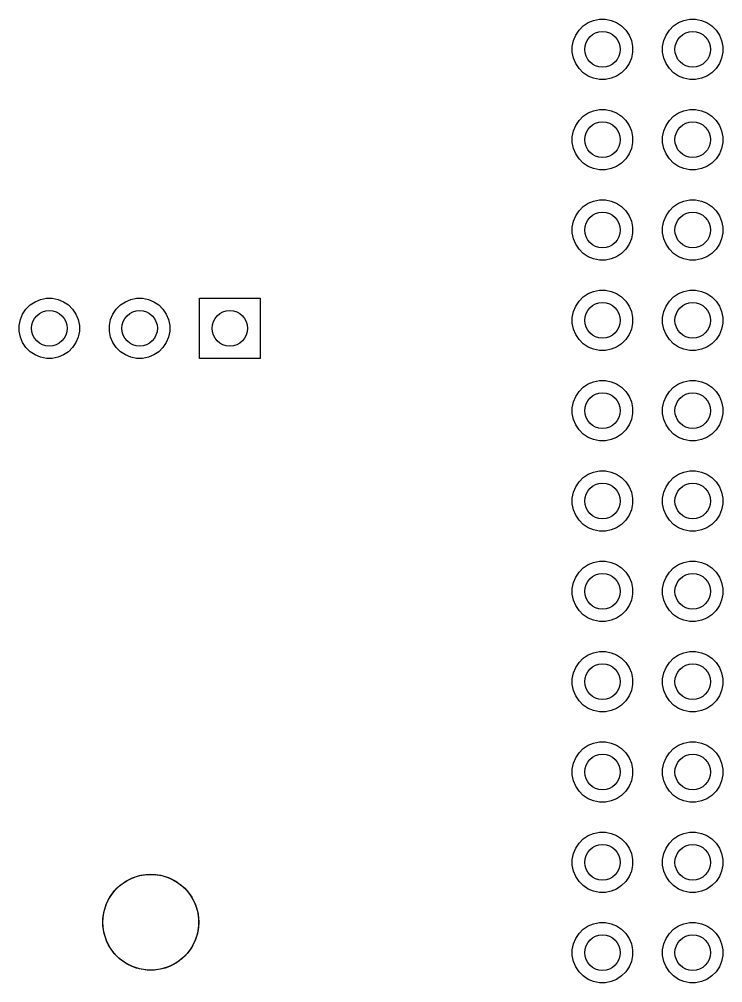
# Model space of a CAD drawing. Header units: inches. Extents: x 0.74 to 7.47, y -5.09 to -0.82.
# Drawn here: x 3.988 to 4.768, y -3.925 to -2.859 of the extents above; entities that cross this region are included whole.
import ezdxf

# ---------------------------------------------------------------- set-up
doc = ezdxf.new("R2010")
doc.units = ezdxf.units.IN
doc.header["$MEASUREMENT"] = 0
doc.layers.add('BLACK', color=250, linetype='CONTINUOUS')

msp = doc.modelspace()

# ---------------------------------------------------------------- linework, layer by layer
at = {"layer": 'BLACK', "linetype": 'CONTINUOUS'}
for p, q in [((4.6084, -2.8707), (4.613, -2.8661)), ((4.613, -2.8661), (4.6185, -2.8624)), ((4.6185, -2.8624), (4.6245, -2.8599)), ((4.6245, -2.8599), (4.631, -2.8586)), ((4.631, -2.8586), (4.6375, -2.8586)), ((4.6375, -2.8586), (4.644, -2.8599)), ((4.644, -2.8599), (4.65, -2.8624)), ((4.65, -2.8624), (4.6555, -2.8661)), ((4.6555, -2.8661), (4.6601, -2.8707)), ((4.7084, -2.8707), (4.713, -2.8661)), ((4.713, -2.8661), (4.7185, -2.8624)), ((4.7185, -2.8624), (4.7245, -2.8599)), ((4.7245, -2.8599), (4.731, -2.8586)), ((4.731, -2.8586), (4.7375, -2.8586)), ((4.7375, -2.8586), (4.744, -2.8599)), ((4.744, -2.8599), (4.75, -2.8624)), ((4.75, -2.8624), (4.7555, -2.8661)), ((4.7555, -2.8661), (4.7601, -2.8707)), ((4.6022, -2.8822), (4.6047, -2.8762)), ((4.6047, -2.8762), (4.6084, -2.8707)), ((4.6601, -2.8707), (4.6638, -2.8762)), ((4.6638, -2.8762), (4.6663, -2.8822)), ((4.7022, -2.8822), (4.7047, -2.8762)), ((4.7047, -2.8762), (4.7084, -2.8707)), ((4.7601, -2.8707), (4.7638, -2.8762)), ((4.7638, -2.8762), (4.7663, -2.8822)), ((4.6009, -2.8887), (4.6022, -2.8822)), ((4.6009, -2.8952), (4.6009, -2.8887)), ((4.6663, -2.8822), (4.6676, -2.8887)), ((4.6676, -2.8887), (4.6676, -2.8952)), ((4.7009, -2.8887), (4.7022, -2.8822)), ((4.7009, -2.8952), (4.7009, -2.8887)), ((4.7663, -2.8822), (4.7676, -2.8887)), ((4.7676, -2.8887), (4.7676, -2.8952)), ((4.6022, -2.9017), (4.6009, -2.8952)), ((4.6676, -2.8952), (4.6663, -2.9017)), ((4.7022, -2.9017), (4.7009, -2.8952)), ((4.7676, -2.8952), (4.7663, -2.9017)), ((4.6047, -2.9077), (4.6022, -2.9017)), ((4.6084, -2.9132), (4.6047, -2.9077)), ((4.6638, -2.9077), (4.6601, -2.9132)), ((4.6663, -2.9017), (4.6638, -2.9077)), ((4.7047, -2.9077), (4.7022, -2.9017)), ((4.7084, -2.9132), (4.7047, -2.9077)), ((4.7638, -2.9077), (4.7601, -2.9132)), ((4.7663, -2.9017), (4.7638, -2.9077)), ((4.613, -2.9178), (4.6084, -2.9132)), ((4.6185, -2.9215), (4.613, -2.9178)), ((4.6245, -2.924), (4.6185, -2.9215)), ((4.65, -2.9215), (4.644, -2.924)), ((4.6555, -2.9178), (4.65, -2.9215)), ((4.6601, -2.9132), (4.6555, -2.9178)), ((4.713, -2.9178), (4.7084, -2.9132)), ((4.7185, -2.9215), (4.713, -2.9178)), ((4.7245, -2.924), (4.7185, -2.9215)), ((4.75, -2.9215), (4.744, -2.924)), ((4.7555, -2.9178), (4.75, -2.9215)), ((4.7601, -2.9132), (4.7555, -2.9178)), ((4.631, -2.9253), (4.6245, -2.924)), ((4.6375, -2.9253), (4.631, -2.9253)), ((4.644, -2.924), (4.6375, -2.9253)), ((4.731, -2.9253), (4.7245, -2.924)), ((4.7375, -2.9253), (4.731, -2.9253)), ((4.744, -2.924), (4.7375, -2.9253)), ((4.613, -2.9661), (4.6185, -2.9624)), ((4.6185, -2.9624), (4.6245, -2.9599)), ((4.6245, -2.9599), (4.631, -2.9586)), ((4.631, -2.9586), (4.6375, -2.9586)), ((4.6375, -2.9586), (4.644, -2.9599)), ((4.644, -2.9599), (4.65, -2.9624)), ((4.65, -2.9624), (4.6555, -2.9661)), ((4.713, -2.9661), (4.7185, -2.9624)), ((4.7185, -2.9624), (4.7245, -2.9599)), ((4.7245, -2.9599), (4.731, -2.9586)), ((4.731, -2.9586), (4.7375, -2.9586)), ((4.7375, -2.9586), (4.744, -2.9599)), ((4.744, -2.9599), (4.75, -2.9624)), ((4.75, -2.9624), (4.7555, -2.9661)), ((4.6047, -2.9762), (4.6084, -2.9707)), ((4.6084, -2.9707), (4.613, -2.9661)), ((4.6555, -2.9661), (4.6601, -2.9707)), ((4.6601, -2.9707), (4.6638, -2.9762)), ((4.7047, -2.9762), (4.7084, -2.9707)), ((4.7084, -2.9707), (4.713, -2.9661)), ((4.7555, -2.9661), (4.7601, -2.9707)), ((4.7601, -2.9707), (4.7638, -2.9762)), ((4.6009, -2.9887), (4.6022, -2.9822)), ((4.6022, -2.9822), (4.6047, -2.9762)), ((4.6638, -2.9762), (4.6663, -2.9822)), ((4.6663, -2.9822), (4.6676, -2.9887)), ((4.7009, -2.9887), (4.7022, -2.9822)), ((4.7022, -2.9822), (4.7047, -2.9762)), ((4.7638, -2.9762), (4.7663, -2.9822)), ((4.7663, -2.9822), (4.7676, -2.9887)), ((4.6009, -2.9952), (4.6009, -2.9887)), ((4.6022, -3.0017), (4.6009, -2.9952)), ((4.6676, -2.9952), (4.6663, -3.0017)), ((4.6676, -2.9887), (4.6676, -2.9952)), ((4.7009, -2.9952), (4.7009, -2.9887)), ((4.7022, -3.0017), (4.7009, -2.9952)), ((4.7676, -2.9952), (4.7663, -3.0017)), ((4.7676, -2.9887), (4.7676, -2.9952)), ((4.6047, -3.0077), (4.6022, -3.0017)), ((4.6084, -3.0132), (4.6047, -3.0077)), ((4.6638, -3.0077), (4.6601, -3.0132)), ((4.6663, -3.0017), (4.6638, -3.0077)), ((4.7047, -3.0077), (4.7022, -3.0017)), ((4.7084, -3.0132), (4.7047, -3.0077)), ((4.7638, -3.0077), (4.7601, -3.0132)), ((4.7663, -3.0017), (4.7638, -3.0077)), ((4.613, -3.0178), (4.6084, -3.0132)), ((4.6185, -3.0215), (4.613, -3.0178)), ((4.6555, -3.0178), (4.65, -3.0215)), ((4.6601, -3.0132), (4.6555, -3.0178)), ((4.713, -3.0178), (4.7084, -3.0132)), ((4.7185, -3.0215), (4.713, -3.0178)), ((4.7555, -3.0178), (4.75, -3.0215)), ((4.7601, -3.0132), (4.7555, -3.0178)), ((4.6245, -3.024), (4.6185, -3.0215)), ((4.631, -3.0253), (4.6245, -3.024)), ((4.6375, -3.0253), (4.631, -3.0253)), ((4.644, -3.024), (4.6375, -3.0253)), ((4.65, -3.0215), (4.644, -3.024)), ((4.7245, -3.024), (4.7185, -3.0215)), ((4.731, -3.0253), (4.7245, -3.024)), ((4.7375, -3.0253), (4.731, -3.0253)), ((4.744, -3.024), (4.7375, -3.0253)), ((4.75, -3.0215), (4.744, -3.024)), ((4.6185, -3.0624), (4.6245, -3.0599)), ((4.6245, -3.0599), (4.631, -3.0586)), ((4.631, -3.0586), (4.6375, -3.0586)), ((4.6375, -3.0586), (4.644, -3.0599)), ((4.644, -3.0599), (4.65, -3.0624)), ((4.7185, -3.0624), (4.7245, -3.0599)), ((4.7245, -3.0599), (4.731, -3.0586)), ((4.731, -3.0586), (4.7375, -3.0586)), ((4.7375, -3.0586), (4.744, -3.0599)), ((4.744, -3.0599), (4.75, -3.0624)), ((4.6047, -3.0762), (4.6084, -3.0707)), ((4.6084, -3.0707), (4.613, -3.0661)), ((4.613, -3.0661), (4.6185, -3.0624)), ((4.65, -3.0624), (4.6555, -3.0661)), ((4.6555, -3.0661), (4.6601, -3.0707)), ((4.6601, -3.0707), (4.6638, -3.0762)), ((4.7047, -3.0762), (4.7084, -3.0707)), ((4.7084, -3.0707), (4.713, -3.0661)), ((4.713, -3.0661), (4.7185, -3.0624)), ((4.75, -3.0624), (4.7555, -3.0661)), ((4.7555, -3.0661), (4.7601, -3.0707)), ((4.7601, -3.0707), (4.7638, -3.0762)), ((4.6009, -3.0887), (4.6022, -3.0822)), ((4.6022, -3.0822), (4.6047, -3.0762)), ((4.6638, -3.0762), (4.6663, -3.0822)), ((4.6663, -3.0822), (4.6676, -3.0887)), ((4.7009, -3.0887), (4.7022, -3.0822)), ((4.7022, -3.0822), (4.7047, -3.0762)), ((4.7638, -3.0762), (4.7663, -3.0822)), ((4.7663, -3.0822), (4.7676, -3.0887)), ((4.6009, -3.0952), (4.6009, -3.0887)), ((4.6676, -3.0887), (4.6676, -3.0952)), ((4.7009, -3.0952), (4.7009, -3.0887)), ((4.7676, -3.0887), (4.7676, -3.0952)), ((4.6022, -3.1017), (4.6009, -3.0952)), ((4.6047, -3.1077), (4.6022, -3.1017)), ((4.6663, -3.1017), (4.6638, -3.1077)), ((4.6676, -3.0952), (4.6663, -3.1017)), ((4.7022, -3.1017), (4.7009, -3.0952)), ((4.7047, -3.1077), (4.7022, -3.1017)), ((4.7663, -3.1017), (4.7638, -3.1077)), ((4.7676, -3.0952), (4.7663, -3.1017)), ((4.6084, -3.1132), (4.6047, -3.1077)), ((4.613, -3.1178), (4.6084, -3.1132)), ((4.6601, -3.1132), (4.6555, -3.1178)), ((4.6638, -3.1077), (4.6601, -3.1132)), ((4.7084, -3.1132), (4.7047, -3.1077)), ((4.713, -3.1178), (4.7084, -3.1132)), ((4.7601, -3.1132), (4.7555, -3.1178)), ((4.7638, -3.1077), (4.7601, -3.1132)), ((4.6185, -3.1215), (4.613, -3.1178)), ((4.6245, -3.124), (4.6185, -3.1215)), ((4.631, -3.1253), (4.6245, -3.124)), ((4.644, -3.124), (4.6375, -3.1253)), ((4.65, -3.1215), (4.644, -3.124)), ((4.6555, -3.1178), (4.65, -3.1215)), ((4.7185, -3.1215), (4.713, -3.1178)), ((4.7245, -3.124), (4.7185, -3.1215)), ((4.731, -3.1253), (4.7245, -3.124)), ((4.744, -3.124), (4.7375, -3.1253)), ((4.75, -3.1215), (4.744, -3.124)), ((4.7555, -3.1178), (4.75, -3.1215)), ((4.6375, -3.1253), (4.631, -3.1253)), ((4.7375, -3.1253), (4.731, -3.1253)), ((4.0117, -3.1688), (4.0182, -3.1675)), ((4.0182, -3.1675), (4.0247, -3.1675)), ((4.0247, -3.1675), (4.0312, -3.1688)), ((4.1117, -3.1688), (4.1182, -3.1675)), ((4.1182, -3.1675), (4.1247, -3.1675)), ((4.1247, -3.1675), (4.1312, -3.1688)), ((4.188, -3.2343), (4.188, -3.1673)), ((4.188, -3.1673), (4.2549, -3.1673)), ((4.2549, -3.1673), (4.2549, -3.2343)), ((4.6084, -3.1707), (4.613, -3.1661)), ((4.613, -3.1661), (4.6185, -3.1624)), ((4.6185, -3.1624), (4.6245, -3.1599)), ((4.6245, -3.1599), (4.631, -3.1586)), ((4.631, -3.1586), (4.6375, -3.1586)), ((4.6375, -3.1586), (4.644, -3.1599)), ((4.644, -3.1599), (4.65, -3.1624)), ((4.65, -3.1624), (4.6555, -3.1661)), ((4.6555, -3.1661), (4.6601, -3.1707)), ((4.7084, -3.1707), (4.713, -3.1661)), ((4.713, -3.1661), (4.7185, -3.1624)), ((4.7185, -3.1624), (4.7245, -3.1599)), ((4.7245, -3.1599), (4.731, -3.1586)), ((4.731, -3.1586), (4.7375, -3.1586)), ((4.7375, -3.1586), (4.744, -3.1599)), ((4.744, -3.1599), (4.75, -3.1624)), ((4.75, -3.1624), (4.7555, -3.1661)), ((4.7555, -3.1661), (4.7601, -3.1707)), ((3.9956, -3.1796), (4.0002, -3.1749)), ((4.0002, -3.1749), (4.0057, -3.1713)), ((4.0057, -3.1713), (4.0117, -3.1688)), ((4.0312, -3.1688), (4.0372, -3.1713)), ((4.0372, -3.1713), (4.0427, -3.1749)), ((4.0427, -3.1749), (4.0473, -3.1796)), ((4.0956, -3.1796), (4.1002, -3.1749)), ((4.1002, -3.1749), (4.1057, -3.1713)), ((4.1057, -3.1713), (4.1117, -3.1688)), ((4.1312, -3.1688), (4.1372, -3.1713)), ((4.1372, -3.1713), (4.1427, -3.1749)), ((4.1427, -3.1749), (4.1473, -3.1796)), ((4.6022, -3.1822), (4.6047, -3.1762)), ((4.6047, -3.1762), (4.6084, -3.1707)), ((4.6601, -3.1707), (4.6638, -3.1762)), ((4.6638, -3.1762), (4.6663, -3.1822)), ((4.7022, -3.1822), (4.7047, -3.1762)), ((4.7047, -3.1762), (4.7084, -3.1707)), ((4.7601, -3.1707), (4.7638, -3.1762)), ((4.7638, -3.1762), (4.7663, -3.1822)), ((3.9894, -3.1911), (3.9919, -3.185)), ((3.9919, -3.185), (3.9956, -3.1796)), ((4.0473, -3.1796), (4.051, -3.185)), ((4.051, -3.185), (4.0535, -3.1911)), ((4.0894, -3.1911), (4.0919, -3.185)), ((4.0919, -3.185), (4.0956, -3.1796)), ((4.1473, -3.1796), (4.151, -3.185)), ((4.151, -3.185), (4.1535, -3.1911)), ((4.6009, -3.1887), (4.6022, -3.1822)), ((4.6009, -3.1952), (4.6009, -3.1887)), ((4.6663, -3.1822), (4.6676, -3.1887)), ((4.6676, -3.1887), (4.6676, -3.1952)), ((4.7009, -3.1887), (4.7022, -3.1822)), ((4.7009, -3.1952), (4.7009, -3.1887)), ((4.7663, -3.1822), (4.7676, -3.1887)), ((4.7676, -3.1887), (4.7676, -3.1952)), ((3.9882, -3.1975), (3.9894, -3.1911)), ((3.9882, -3.2041), (3.9882, -3.1975)), ((4.0535, -3.1911), (4.0548, -3.1975)), ((4.0548, -3.1975), (4.0548, -3.2041)), ((4.0882, -3.1975), (4.0894, -3.1911)), ((4.0882, -3.2041), (4.0882, -3.1975)), ((4.1535, -3.1911), (4.1548, -3.1975)), ((4.1548, -3.1975), (4.1548, -3.2041)), ((4.6022, -3.2017), (4.6009, -3.1952)), ((4.6676, -3.1952), (4.6663, -3.2017)), ((4.7022, -3.2017), (4.7009, -3.1952)), ((4.7676, -3.1952), (4.7663, -3.2017)), ((3.9894, -3.2105), (3.9882, -3.2041)), ((4.0548, -3.2041), (4.0535, -3.2105)), ((4.0894, -3.2105), (4.0882, -3.2041)), ((4.1548, -3.2041), (4.1535, -3.2105)), ((4.6047, -3.2077), (4.6022, -3.2017)), ((4.6084, -3.2132), (4.6047, -3.2077)), ((4.6638, -3.2077), (4.6601, -3.2132)), ((4.6663, -3.2017), (4.6638, -3.2077)), ((4.7047, -3.2077), (4.7022, -3.2017)), ((4.7084, -3.2132), (4.7047, -3.2077)), ((4.7638, -3.2077), (4.7601, -3.2132)), ((4.7663, -3.2017), (4.7638, -3.2077)), ((3.9919, -3.2166), (3.9894, -3.2105)), ((3.9956, -3.222), (3.9919, -3.2166)), ((4.051, -3.2166), (4.0473, -3.222)), ((4.0535, -3.2105), (4.051, -3.2166)), ((4.0919, -3.2166), (4.0894, -3.2105)), ((4.0956, -3.222), (4.0919, -3.2166)), ((4.151, -3.2166), (4.1473, -3.222)), ((4.1535, -3.2105), (4.151, -3.2166)), ((4.613, -3.2178), (4.6084, -3.2132)), ((4.6185, -3.2215), (4.613, -3.2178)), ((4.6555, -3.2178), (4.65, -3.2215)), ((4.6601, -3.2132), (4.6555, -3.2178)), ((4.713, -3.2178), (4.7084, -3.2132)), ((4.7185, -3.2215), (4.713, -3.2178)), ((4.7555, -3.2178), (4.75, -3.2215)), ((4.7601, -3.2132), (4.7555, -3.2178)), ((4.0002, -3.2267), (3.9956, -3.222)), ((4.0057, -3.2303), (4.0002, -3.2267)), ((4.0117, -3.2328), (4.0057, -3.2303)), ((4.0372, -3.2303), (4.0312, -3.2328)), ((4.0427, -3.2267), (4.0372, -3.2303)), ((4.0473, -3.222), (4.0427, -3.2267)), ((4.1002, -3.2267), (4.0956, -3.222)), ((4.1057, -3.2303), (4.1002, -3.2267)), ((4.1117, -3.2328), (4.1057, -3.2303)), ((4.1372, -3.2303), (4.1312, -3.2328)), ((4.1427, -3.2267), (4.1372, -3.2303)), ((4.1473, -3.222), (4.1427, -3.2267)), ((4.6245, -3.224), (4.6185, -3.2215)), ((4.631, -3.2253), (4.6245, -3.224)), ((4.6375, -3.2253), (4.631, -3.2253)), ((4.644, -3.224), (4.6375, -3.2253)), ((4.65, -3.2215), (4.644, -3.224)), ((4.7245, -3.224), (4.7185, -3.2215)), ((4.731, -3.2253), (4.7245, -3.224)), ((4.7375, -3.2253), (4.731, -3.2253)), ((4.744, -3.224), (4.7375, -3.2253)), ((4.75, -3.2215), (4.744, -3.224)), ((4.0182, -3.2341), (4.0117, -3.2328)), ((4.0247, -3.2341), (4.0182, -3.2341)), ((4.0312, -3.2328), (4.0247, -3.2341)), ((4.1182, -3.2341), (4.1117, -3.2328)), ((4.1247, -3.2341), (4.1182, -3.2341)), ((4.1312, -3.2328), (4.1247, -3.2341)), ((4.2549, -3.2343), (4.188, -3.2343)), ((4.613, -3.2661), (4.6185, -3.2624)), ((4.6185, -3.2624), (4.6245, -3.2599)), ((4.6245, -3.2599), (4.631, -3.2586)), ((4.631, -3.2586), (4.6375, -3.2586)), ((4.6375, -3.2586), (4.644, -3.2599)), ((4.644, -3.2599), (4.65, -3.2624)), ((4.65, -3.2624), (4.6555, -3.2661)), ((4.713, -3.2661), (4.7185, -3.2624)), ((4.7185, -3.2624), (4.7245, -3.2599)), ((4.7245, -3.2599), (4.731, -3.2586)), ((4.731, -3.2586), (4.7375, -3.2586)), ((4.7375, -3.2586), (4.744, -3.2599)), ((4.744, -3.2599), (4.75, -3.2624)), ((4.75, -3.2624), (4.7555, -3.2661)), ((4.6047, -3.2762), (4.6084, -3.2707)), ((4.6084, -3.2707), (4.613, -3.2661)), ((4.6555, -3.2661), (4.6601, -3.2707)), ((4.6601, -3.2707), (4.6638, -3.2762)), ((4.7047, -3.2762), (4.7084, -3.2707)), ((4.7084, -3.2707), (4.713, -3.2661)), ((4.7555, -3.2661), (4.7601, -3.2707)), ((4.7601, -3.2707), (4.7638, -3.2762)), ((4.6009, -3.2887), (4.6022, -3.2822)), ((4.6022, -3.2822), (4.6047, -3.2762)), ((4.6638, -3.2762), (4.6663, -3.2822)), ((4.6663, -3.2822), (4.6676, -3.2887)), ((4.7009, -3.2887), (4.7022, -3.2822)), ((4.7022, -3.2822), (4.7047, -3.2762)), ((4.7638, -3.2762), (4.7663, -3.2822)), ((4.7663, -3.2822), (4.7676, -3.2887)), ((4.6009, -3.2952), (4.6009, -3.2887)), ((4.6022, -3.3017), (4.6009, -3.2952)), ((4.6676, -3.2952), (4.6663, -3.3017)), ((4.6676, -3.2887), (4.6676, -3.2952)), ((4.7009, -3.2952), (4.7009, -3.2887)), ((4.7022, -3.3017), (4.7009, -3.2952)), ((4.7676, -3.2952), (4.7663, -3.3017)), ((4.7676, -3.2887), (4.7676, -3.2952)), ((4.6047, -3.3077), (4.6022, -3.3017)), ((4.6663, -3.3017), (4.6638, -3.3077)), ((4.7047, -3.3077), (4.7022, -3.3017)), ((4.7663, -3.3017), (4.7638, -3.3077)), ((4.6084, -3.3132), (4.6047, -3.3077)), ((4.613, -3.3178), (4.6084, -3.3132)), ((4.6601, -3.3132), (4.6555, -3.3178)), ((4.6638, -3.3077), (4.6601, -3.3132)), ((4.7084, -3.3132), (4.7047, -3.3077)), ((4.713, -3.3178), (4.7084, -3.3132)), ((4.7601, -3.3132), (4.7555, -3.3178)), ((4.7638, -3.3077), (4.7601, -3.3132)), ((4.6185, -3.3215), (4.613, -3.3178)), ((4.6245, -3.324), (4.6185, -3.3215)), ((4.631, -3.3253), (4.6245, -3.324)), ((4.6375, -3.3253), (4.631, -3.3253)), ((4.644, -3.324), (4.6375, -3.3253)), ((4.65, -3.3215), (4.644, -3.324)), ((4.6555, -3.3178), (4.65, -3.3215)), ((4.7185, -3.3215), (4.713, -3.3178)), ((4.7245, -3.324), (4.7185, -3.3215)), ((4.731, -3.3253), (4.7245, -3.324)), ((4.7375, -3.3253), (4.731, -3.3253)), ((4.744, -3.324), (4.7375, -3.3253)), ((4.75, -3.3215), (4.744, -3.324)), ((4.7555, -3.3178), (4.75, -3.3215)), ((4.6245, -3.3599), (4.631, -3.3586)), ((4.631, -3.3586), (4.6375, -3.3586)), ((4.6375, -3.3586), (4.644, -3.3599)), ((4.7245, -3.3599), (4.731, -3.3586)), ((4.731, -3.3586), (4.7375, -3.3586)), ((4.7375, -3.3586), (4.744, -3.3599)), ((4.6084, -3.3707), (4.613, -3.3661)), ((4.613, -3.3661), (4.6185, -3.3624)), ((4.6185, -3.3624), (4.6245, -3.3599)), ((4.644, -3.3599), (4.65, -3.3624)), ((4.65, -3.3624), (4.6555, -3.3661)), ((4.6555, -3.3661), (4.6601, -3.3707)), ((4.7084, -3.3707), (4.713, -3.3661)), ((4.713, -3.3661), (4.7185, -3.3624)), ((4.7185, -3.3624), (4.7245, -3.3599)), ((4.744, -3.3599), (4.75, -3.3624)), ((4.75, -3.3624), (4.7555, -3.3661)), ((4.7555, -3.3661), (4.7601, -3.3707)), ((4.6022, -3.3822), (4.6047, -3.3762)), ((4.6047, -3.3762), (4.6084, -3.3707)), ((4.6601, -3.3707), (4.6638, -3.3762)), ((4.6638, -3.3762), (4.6663, -3.3822)), ((4.7022, -3.3822), (4.7047, -3.3762)), ((4.7047, -3.3762), (4.7084, -3.3707)), ((4.7601, -3.3707), (4.7638, -3.3762)), ((4.7638, -3.3762), (4.7663, -3.3822)), ((4.6009, -3.3887), (4.6022, -3.3822)), ((4.6009, -3.3952), (4.6009, -3.3887)), ((4.6663, -3.3822), (4.6676, -3.3887)), ((4.6676, -3.3887), (4.6676, -3.3952)), ((4.7009, -3.3887), (4.7022, -3.3822)), ((4.7009, -3.3952), (4.7009, -3.3887)), ((4.7663, -3.3822), (4.7676, -3.3887)), ((4.7676, -3.3887), (4.7676, -3.3952)), ((4.6022, -3.4017), (4.6009, -3.3952)), ((4.6047, -3.4077), (4.6022, -3.4017)), ((4.6663, -3.4017), (4.6638, -3.4077)), ((4.6676, -3.3952), (4.6663, -3.4017)), ((4.7022, -3.4017), (4.7009, -3.3952)), ((4.7047, -3.4077), (4.7022, -3.4017)), ((4.7663, -3.4017), (4.7638, -3.4077)), ((4.7676, -3.3952), (4.7663, -3.4017)), ((4.6084, -3.4132), (4.6047, -3.4077)), ((4.6638, -3.4077), (4.6601, -3.4132)), ((4.7084, -3.4132), (4.7047, -3.4077)), ((4.7638, -3.4077), (4.7601, -3.4132)), ((4.613, -3.4178), (4.6084, -3.4132)), ((4.6185, -3.4215), (4.613, -3.4178)), ((4.6245, -3.424), (4.6185, -3.4215)), ((4.65, -3.4215), (4.644, -3.424)), ((4.6555, -3.4178), (4.65, -3.4215)), ((4.6601, -3.4132), (4.6555, -3.4178)), ((4.713, -3.4178), (4.7084, -3.4132)), ((4.7185, -3.4215), (4.713, -3.4178)), ((4.7245, -3.424), (4.7185, -3.4215)), ((4.75, -3.4215), (4.744, -3.424)), ((4.7555, -3.4178), (4.75, -3.4215)), ((4.7601, -3.4132), (4.7555, -3.4178)), ((4.631, -3.4253), (4.6245, -3.424)), ((4.6375, -3.4253), (4.631, -3.4253)), ((4.644, -3.424), (4.6375, -3.4253)), ((4.731, -3.4253), (4.7245, -3.424)), ((4.7375, -3.4253), (4.731, -3.4253)), ((4.744, -3.424), (4.7375, -3.4253)), ((4.6084, -3.4707), (4.613, -3.4661)), ((4.613, -3.4661), (4.6185, -3.4624)), ((4.6185, -3.4624), (4.6245, -3.4599)), ((4.6245, -3.4599), (4.631, -3.4586)), ((4.631, -3.4586), (4.6375, -3.4586)), ((4.6375, -3.4586), (4.644, -3.4599)), ((4.644, -3.4599), (4.65, -3.4624)), ((4.65, -3.4624), (4.6555, -3.4661)), ((4.6555, -3.4661), (4.6601, -3.4707)), ((4.7084, -3.4707), (4.713, -3.4661)), ((4.713, -3.4661), (4.7185, -3.4624)), ((4.7185, -3.4624), (4.7245, -3.4599)), ((4.7245, -3.4599), (4.731, -3.4586)), ((4.731, -3.4586), (4.7375, -3.4586)), ((4.7375, -3.4586), (4.744, -3.4599)), ((4.744, -3.4599), (4.75, -3.4624)), ((4.75, -3.4624), (4.7555, -3.4661)), ((4.7555, -3.4661), (4.7601, -3.4707)), ((4.6022, -3.4822), (4.6047, -3.4762)), ((4.6047, -3.4762), (4.6084, -3.4707)), ((4.6601, -3.4707), (4.6638, -3.4762)), ((4.6638, -3.4762), (4.6663, -3.4822)), ((4.7022, -3.4822), (4.7047, -3.4762)), ((4.7047, -3.4762), (4.7084, -3.4707)), ((4.7601, -3.4707), (4.7638, -3.4762)), ((4.7638, -3.4762), (4.7663, -3.4822)), ((4.6009, -3.4887), (4.6022, -3.4822)), ((4.6663, -3.4822), (4.6676, -3.4887)), ((4.7009, -3.4887), (4.7022, -3.4822)), ((4.7663, -3.4822), (4.7676, -3.4887)), ((4.6009, -3.4952), (4.6009, -3.4887)), ((4.6022, -3.5017), (4.6009, -3.4952)), ((4.6676, -3.4952), (4.6663, -3.5017)), ((4.6676, -3.4887), (4.6676, -3.4952)), ((4.7009, -3.4952), (4.7009, -3.4887)), ((4.7022, -3.5017), (4.7009, -3.4952)), ((4.7676, -3.4952), (4.7663, -3.5017)), ((4.7676, -3.4887), (4.7676, -3.4952)), ((4.6047, -3.5077), (4.6022, -3.5017)), ((4.6084, -3.5132), (4.6047, -3.5077)), ((4.6638, -3.5077), (4.6601, -3.5132)), ((4.6663, -3.5017), (4.6638, -3.5077)), ((4.7047, -3.5077), (4.7022, -3.5017)), ((4.7084, -3.5132), (4.7047, -3.5077)), ((4.7638, -3.5077), (4.7601, -3.5132)), ((4.7663, -3.5017), (4.7638, -3.5077)), ((4.613, -3.5178), (4.6084, -3.5132)), ((4.6185, -3.5215), (4.613, -3.5178)), ((4.6555, -3.5178), (4.65, -3.5215)), ((4.6601, -3.5132), (4.6555, -3.5178)), ((4.713, -3.5178), (4.7084, -3.5132)), ((4.7185, -3.5215), (4.713, -3.5178)), ((4.7555, -3.5178), (4.75, -3.5215)), ((4.7601, -3.5132), (4.7555, -3.5178)), ((4.6245, -3.524), (4.6185, -3.5215)), ((4.631, -3.5253), (4.6245, -3.524)), ((4.6375, -3.5253), (4.631, -3.5253)), ((4.644, -3.524), (4.6375, -3.5253)), ((4.65, -3.5215), (4.644, -3.524)), ((4.7245, -3.524), (4.7185, -3.5215)), ((4.731, -3.5253), (4.7245, -3.524)), ((4.7375, -3.5253), (4.731, -3.5253)), ((4.744, -3.524), (4.7375, -3.5253)), ((4.75, -3.5215), (4.744, -3.524)), ((4.613, -3.5661), (4.6185, -3.5624)), ((4.6185, -3.5624), (4.6245, -3.5599)), ((4.6245, -3.5599), (4.631, -3.5586)), ((4.631, -3.5586), (4.6375, -3.5586)), ((4.6375, -3.5586), (4.644, -3.5599)), ((4.644, -3.5599), (4.65, -3.5624)), ((4.65, -3.5624), (4.6555, -3.5661)), ((4.713, -3.5661), (4.7185, -3.5624)), ((4.7185, -3.5624), (4.7245, -3.5599)), ((4.7245, -3.5599), (4.731, -3.5586)), ((4.731, -3.5586), (4.7375, -3.5586)), ((4.7375, -3.5586), (4.744, -3.5599)), ((4.744, -3.5599), (4.75, -3.5624)), ((4.75, -3.5624), (4.7555, -3.5661)), ((4.6047, -3.5762), (4.6084, -3.5707)), ((4.6084, -3.5707), (4.613, -3.5661)), ((4.6555, -3.5661), (4.6601, -3.5707)), ((4.6601, -3.5707), (4.6638, -3.5762)), ((4.7047, -3.5762), (4.7084, -3.5707)), ((4.7084, -3.5707), (4.713, -3.5661)), ((4.7555, -3.5661), (4.7601, -3.5707)), ((4.7601, -3.5707), (4.7638, -3.5762)), ((4.6009, -3.5887), (4.6022, -3.5822)), ((4.6022, -3.5822), (4.6047, -3.5762)), ((4.6638, -3.5762), (4.6663, -3.5822)), ((4.6663, -3.5822), (4.6676, -3.5887)), ((4.7009, -3.5887), (4.7022, -3.5822)), ((4.7022, -3.5822), (4.7047, -3.5762)), ((4.7638, -3.5762), (4.7663, -3.5822)), ((4.7663, -3.5822), (4.7676, -3.5887)), ((4.6009, -3.5952), (4.6009, -3.5887)), ((4.6676, -3.5887), (4.6676, -3.5952)), ((4.7009, -3.5952), (4.7009, -3.5887)), ((4.7676, -3.5887), (4.7676, -3.5952)), ((4.6022, -3.6017), (4.6009, -3.5952)), ((4.6047, -3.6077), (4.6022, -3.6017)), ((4.6663, -3.6017), (4.6638, -3.6077)), ((4.6676, -3.5952), (4.6663, -3.6017)), ((4.7022, -3.6017), (4.7009, -3.5952)), ((4.7047, -3.6077), (4.7022, -3.6017)), ((4.7663, -3.6017), (4.7638, -3.6077)), ((4.7676, -3.5952), (4.7663, -3.6017)), ((4.6084, -3.6132), (4.6047, -3.6077)), ((4.613, -3.6178), (4.6084, -3.6132)), ((4.6601, -3.6132), (4.6555, -3.6178)), ((4.6638, -3.6077), (4.6601, -3.6132)), ((4.7084, -3.6132), (4.7047, -3.6077)), ((4.713, -3.6178), (4.7084, -3.6132)), ((4.7601, -3.6132), (4.7555, -3.6178)), ((4.7638, -3.6077), (4.7601, -3.6132)), ((4.6185, -3.6215), (4.613, -3.6178)), ((4.6245, -3.624), (4.6185, -3.6215)), ((4.631, -3.6253), (4.6245, -3.624)), ((4.6375, -3.6253), (4.631, -3.6253)), ((4.644, -3.624), (4.6375, -3.6253)), ((4.65, -3.6215), (4.644, -3.624)), ((4.6555, -3.6178), (4.65, -3.6215)), ((4.7185, -3.6215), (4.713, -3.6178)), ((4.7245, -3.624), (4.7185, -3.6215)), ((4.731, -3.6253), (4.7245, -3.624)), ((4.7375, -3.6253), (4.731, -3.6253)), ((4.744, -3.624), (4.7375, -3.6253)), ((4.75, -3.6215), (4.744, -3.624)), ((4.7555, -3.6178), (4.75, -3.6215)), ((4.6084, -3.6707), (4.613, -3.6661)), ((4.613, -3.6661), (4.6185, -3.6624)), ((4.6185, -3.6624), (4.6245, -3.6599)), ((4.6245, -3.6599), (4.631, -3.6586)), ((4.631, -3.6586), (4.6375, -3.6586)), ((4.6375, -3.6586), (4.644, -3.6599)), ((4.644, -3.6599), (4.65, -3.6624)), ((4.65, -3.6624), (4.6555, -3.6661)), ((4.6555, -3.6661), (4.6601, -3.6707)), ((4.7084, -3.6707), (4.713, -3.6661)), ((4.713, -3.6661), (4.7185, -3.6624)), ((4.7185, -3.6624), (4.7245, -3.6599)), ((4.7245, -3.6599), (4.731, -3.6586)), ((4.731, -3.6586), (4.7375, -3.6586)), ((4.7375, -3.6586), (4.744, -3.6599)), ((4.744, -3.6599), (4.75, -3.6624)), ((4.75, -3.6624), (4.7555, -3.6661)), ((4.7555, -3.6661), (4.7601, -3.6707)), ((4.6022, -3.6822), (4.6047, -3.6762)), ((4.6047, -3.6762), (4.6084, -3.6707)), ((4.6601, -3.6707), (4.6638, -3.6762)), ((4.6638, -3.6762), (4.6663, -3.6822)), ((4.7022, -3.6822), (4.7047, -3.6762)), ((4.7047, -3.6762), (4.7084, -3.6707)), ((4.7601, -3.6707), (4.7638, -3.6762)), ((4.7638, -3.6762), (4.7663, -3.6822)), ((4.6009, -3.6887), (4.6022, -3.6822)), ((4.6009, -3.6952), (4.6009, -3.6887)), ((4.6663, -3.6822), (4.6676, -3.6887)), ((4.6676, -3.6887), (4.6676, -3.6952)), ((4.7009, -3.6887), (4.7022, -3.6822)), ((4.7009, -3.6952), (4.7009, -3.6887)), ((4.7663, -3.6822), (4.7676, -3.6887)), ((4.7676, -3.6887), (4.7676, -3.6952)), ((4.6022, -3.7017), (4.6009, -3.6952)), ((4.6676, -3.6952), (4.6663, -3.7017)), ((4.7022, -3.7017), (4.7009, -3.6952)), ((4.7676, -3.6952), (4.7663, -3.7017)), ((4.6047, -3.7077), (4.6022, -3.7017)), ((4.6084, -3.7132), (4.6047, -3.7077)), ((4.6638, -3.7077), (4.6601, -3.7132)), ((4.6663, -3.7017), (4.6638, -3.7077)), ((4.7047, -3.7077), (4.7022, -3.7017)), ((4.7084, -3.7132), (4.7047, -3.7077)), ((4.7638, -3.7077), (4.7601, -3.7132)), ((4.7663, -3.7017), (4.7638, -3.7077)), ((4.613, -3.7178), (4.6084, -3.7132)), ((4.6185, -3.7215), (4.613, -3.7178)), ((4.6245, -3.724), (4.6185, -3.7215)), ((4.65, -3.7215), (4.644, -3.724)), ((4.6555, -3.7178), (4.65, -3.7215)), ((4.6601, -3.7132), (4.6555, -3.7178)), ((4.713, -3.7178), (4.7084, -3.7132)), ((4.7185, -3.7215), (4.713, -3.7178)), ((4.7245, -3.724), (4.7185, -3.7215)), ((4.75, -3.7215), (4.744, -3.724)), ((4.7555, -3.7178), (4.75, -3.7215)), ((4.7601, -3.7132), (4.7555, -3.7178)), ((4.631, -3.7253), (4.6245, -3.724)), ((4.6375, -3.7253), (4.631, -3.7253)), ((4.644, -3.724), (4.6375, -3.7253)), ((4.731, -3.7253), (4.7245, -3.724)), ((4.7375, -3.7253), (4.731, -3.7253)), ((4.744, -3.724), (4.7375, -3.7253)), ((4.613, -3.7661), (4.6185, -3.7624)), ((4.6185, -3.7624), (4.6245, -3.7599)), ((4.6245, -3.7599), (4.631, -3.7586)), ((4.631, -3.7586), (4.6375, -3.7586)), ((4.6375, -3.7586), (4.644, -3.7599)), ((4.644, -3.7599), (4.65, -3.7624)), ((4.65, -3.7624), (4.6555, -3.7661)), ((4.713, -3.7661), (4.7185, -3.7624)), ((4.7185, -3.7624), (4.7245, -3.7599)), ((4.7245, -3.7599), (4.731, -3.7586)), ((4.731, -3.7586), (4.7375, -3.7586)), ((4.7375, -3.7586), (4.744, -3.7599)), ((4.744, -3.7599), (4.75, -3.7624)), ((4.75, -3.7624), (4.7555, -3.7661)), ((4.6047, -3.7762), (4.6084, -3.7707)), ((4.6084, -3.7707), (4.613, -3.7661)), ((4.6555, -3.7661), (4.6601, -3.7707)), ((4.6601, -3.7707), (4.6638, -3.7762)), ((4.7047, -3.7762), (4.7084, -3.7707)), ((4.7084, -3.7707), (4.713, -3.7661)), ((4.7555, -3.7661), (4.7601, -3.7707)), ((4.7601, -3.7707), (4.7638, -3.7762)), ((4.6009, -3.7887), (4.6022, -3.7822)), ((4.6022, -3.7822), (4.6047, -3.7762)), ((4.6638, -3.7762), (4.6663, -3.7822)), ((4.6663, -3.7822), (4.6676, -3.7887)), ((4.7009, -3.7887), (4.7022, -3.7822)), ((4.7022, -3.7822), (4.7047, -3.7762)), ((4.7638, -3.7762), (4.7663, -3.7822)), ((4.7663, -3.7822), (4.7676, -3.7887)), ((4.6009, -3.7952), (4.6009, -3.7887)), ((4.6022, -3.8017), (4.6009, -3.7952)), ((4.6676, -3.7952), (4.6663, -3.8017)), ((4.6676, -3.7887), (4.6676, -3.7952)), ((4.7009, -3.7952), (4.7009, -3.7887)), ((4.7022, -3.8017), (4.7009, -3.7952)), ((4.7676, -3.7952), (4.7663, -3.8017)), ((4.7676, -3.7887), (4.7676, -3.7952)), ((4.1135, -3.8092), (4.1215, -3.8066)), ((4.1215, -3.8066), (4.1297, -3.8053)), ((4.1297, -3.8053), (4.138, -3.8053)), ((4.138, -3.8053), (4.1463, -3.8066)), ((4.1463, -3.8066), (4.1542, -3.8092)), ((4.6047, -3.8077), (4.6022, -3.8017)), ((4.6084, -3.8132), (4.6047, -3.8077)), ((4.6638, -3.8077), (4.6601, -3.8132)), ((4.6663, -3.8017), (4.6638, -3.8077)), ((4.7047, -3.8077), (4.7022, -3.8017)), ((4.7084, -3.8132), (4.7047, -3.8077)), ((4.7638, -3.8077), (4.7601, -3.8132)), ((4.7663, -3.8017), (4.7638, -3.8077)), ((4.0934, -3.8237), (4.0993, -3.8179)), ((4.0993, -3.8179), (4.1061, -3.813)), ((4.1061, -3.813), (4.1135, -3.8092)), ((4.1542, -3.8092), (4.1616, -3.813)), ((4.1616, -3.813), (4.1684, -3.8179)), ((4.1684, -3.8179), (4.1743, -3.8237)), ((4.613, -3.8178), (4.6084, -3.8132)), ((4.6185, -3.8215), (4.613, -3.8178)), ((4.6555, -3.8178), (4.65, -3.8215)), ((4.6601, -3.8132), (4.6555, -3.8178)), ((4.713, -3.8178), (4.7084, -3.8132)), ((4.7185, -3.8215), (4.713, -3.8178)), ((4.7555, -3.8178), (4.75, -3.8215)), ((4.7601, -3.8132), (4.7555, -3.8178)), ((4.0885, -3.8305), (4.0934, -3.8237)), ((4.1743, -3.8237), (4.1792, -3.8305)), ((4.6245, -3.824), (4.6185, -3.8215)), ((4.631, -3.8253), (4.6245, -3.824)), ((4.6375, -3.8253), (4.631, -3.8253)), ((4.644, -3.824), (4.6375, -3.8253)), ((4.65, -3.8215), (4.644, -3.824)), ((4.7245, -3.824), (4.7185, -3.8215)), ((4.731, -3.8253), (4.7245, -3.824)), ((4.7375, -3.8253), (4.731, -3.8253)), ((4.744, -3.824), (4.7375, -3.8253)), ((4.75, -3.8215), (4.744, -3.824)), ((4.0822, -3.8459), (4.0848, -3.8379)), ((4.0848, -3.8379), (4.0885, -3.8305)), ((4.1792, -3.8305), (4.183, -3.8379)), ((4.183, -3.8379), (4.1855, -3.8459)), ((4.0809, -3.8541), (4.0822, -3.8459)), ((4.1855, -3.8459), (4.1868, -3.8541)), ((4.0809, -3.8624), (4.0809, -3.8541)), ((4.1868, -3.8541), (4.1868, -3.8624)), ((4.6185, -3.8624), (4.6245, -3.8599)), ((4.6245, -3.8599), (4.631, -3.8586)), ((4.631, -3.8586), (4.6375, -3.8586)), ((4.6375, -3.8586), (4.644, -3.8599)), ((4.644, -3.8599), (4.65, -3.8624)), ((4.7185, -3.8624), (4.7245, -3.8599)), ((4.7245, -3.8599), (4.731, -3.8586)), ((4.731, -3.8586), (4.7375, -3.8586)), ((4.7375, -3.8586), (4.744, -3.8599)), ((4.744, -3.8599), (4.75, -3.8624)), ((4.0822, -3.8707), (4.0809, -3.8624)), ((4.0848, -3.8786), (4.0822, -3.8707)), ((4.1855, -3.8707), (4.183, -3.8786)), ((4.1868, -3.8624), (4.1855, -3.8707)), ((4.6047, -3.8762), (4.6084, -3.8707)), ((4.6084, -3.8707), (4.613, -3.8661)), ((4.613, -3.8661), (4.6185, -3.8624)), ((4.65, -3.8624), (4.6555, -3.8661)), ((4.6555, -3.8661), (4.6601, -3.8707)), ((4.6601, -3.8707), (4.6638, -3.8762)), ((4.7047, -3.8762), (4.7084, -3.8707)), ((4.7084, -3.8707), (4.713, -3.8661)), ((4.713, -3.8661), (4.7185, -3.8624)), ((4.75, -3.8624), (4.7555, -3.8661)), ((4.7555, -3.8661), (4.7601, -3.8707)), ((4.7601, -3.8707), (4.7638, -3.8762)), ((4.0885, -3.886), (4.0848, -3.8786)), ((4.183, -3.8786), (4.1792, -3.886)), ((4.6009, -3.8887), (4.6022, -3.8822)), ((4.6022, -3.8822), (4.6047, -3.8762)), ((4.6638, -3.8762), (4.6663, -3.8822)), ((4.6663, -3.8822), (4.6676, -3.8887)), ((4.7009, -3.8887), (4.7022, -3.8822)), ((4.7022, -3.8822), (4.7047, -3.8762)), ((4.7638, -3.8762), (4.7663, -3.8822)), ((4.7663, -3.8822), (4.7676, -3.8887)), ((4.0934, -3.8928), (4.0885, -3.886)), ((4.0993, -3.8987), (4.0934, -3.8928)), ((4.1743, -3.8928), (4.1684, -3.8987)), ((4.1792, -3.886), (4.1743, -3.8928)), ((4.6009, -3.8952), (4.6009, -3.8887)), ((4.6676, -3.8887), (4.6676, -3.8952)), ((4.7009, -3.8952), (4.7009, -3.8887)), ((4.7676, -3.8887), (4.7676, -3.8952)), ((4.1061, -3.9036), (4.0993, -3.8987)), ((4.1135, -3.9074), (4.1061, -3.9036)), ((4.1616, -3.9036), (4.1542, -3.9074)), ((4.1684, -3.8987), (4.1616, -3.9036)), ((4.6022, -3.9017), (4.6009, -3.8952)), ((4.6047, -3.9077), (4.6022, -3.9017)), ((4.6663, -3.9017), (4.6638, -3.9077)), ((4.6676, -3.8952), (4.6663, -3.9017)), ((4.7022, -3.9017), (4.7009, -3.8952)), ((4.7047, -3.9077), (4.7022, -3.9017)), ((4.7663, -3.9017), (4.7638, -3.9077)), ((4.7676, -3.8952), (4.7663, -3.9017)), ((4.1215, -3.9099), (4.1135, -3.9074)), ((4.1297, -3.9113), (4.1215, -3.9099)), ((4.138, -3.9113), (4.1297, -3.9113)), ((4.1463, -3.9099), (4.138, -3.9113)), ((4.1542, -3.9074), (4.1463, -3.9099)), ((4.6084, -3.9132), (4.6047, -3.9077)), ((4.613, -3.9178), (4.6084, -3.9132)), ((4.6601, -3.9132), (4.6555, -3.9178)), ((4.6638, -3.9077), (4.6601, -3.9132)), ((4.7084, -3.9132), (4.7047, -3.9077)), ((4.713, -3.9178), (4.7084, -3.9132)), ((4.7601, -3.9132), (4.7555, -3.9178)), ((4.7638, -3.9077), (4.7601, -3.9132)), ((4.6185, -3.9215), (4.613, -3.9178)), ((4.6245, -3.924), (4.6185, -3.9215)), ((4.631, -3.9253), (4.6245, -3.924)), ((4.644, -3.924), (4.6375, -3.9253)), ((4.65, -3.9215), (4.644, -3.924)), ((4.6555, -3.9178), (4.65, -3.9215)), ((4.7185, -3.9215), (4.713, -3.9178)), ((4.7245, -3.924), (4.7185, -3.9215)), ((4.731, -3.9253), (4.7245, -3.924)), ((4.744, -3.924), (4.7375, -3.9253)), ((4.75, -3.9215), (4.744, -3.924)), ((4.7555, -3.9178), (4.75, -3.9215)), ((4.6375, -3.9253), (4.631, -3.9253)), ((4.7375, -3.9253), (4.731, -3.9253))]:
    msp.add_line(p, q, dxfattribs=at)
at = {"layer": 'BLACK'}
for centre, radius in [((4.6343, -2.892), 0.0197), ((4.7343, -2.892), 0.0197), ((4.6343, -2.992), 0.0197), ((4.7343, -2.992), 0.0197), ((4.6343, -3.092), 0.0197), ((4.7343, -3.092), 0.0197), ((4.6343, -3.192), 0.0197), ((4.7343, -3.192), 0.0197), ((4.0215, -3.2008), 0.0197), ((4.1215, -3.2008), 0.0197), ((4.2215, -3.2008), 0.0197), ((4.6343, -3.292), 0.0197), ((4.7343, -3.292), 0.0197), ((4.6343, -3.392), 0.0197), ((4.7343, -3.392), 0.0197), ((4.6343, -3.492), 0.0197), ((4.7343, -3.492), 0.0197), ((4.6343, -3.592), 0.0197), ((4.7343, -3.592), 0.0197), ((4.6343, -3.692), 0.0197), ((4.7343, -3.692), 0.0197), ((4.6343, -3.792), 0.0197), ((4.7343, -3.792), 0.0197), ((4.1339, -3.8583), 0.0531), ((4.1339, -3.8583), 0.0531), ((4.6343, -3.892), 0.0197), ((4.7343, -3.892), 0.0197)]:
    msp.add_circle(centre, radius, dxfattribs=at)
at = {"layer": 'WHITE'}
for centre in [(4.6343, -2.892), (4.7343, -2.892), (4.6343, -2.992), (4.7343, -2.992), (4.6343, -3.092), (4.7343, -3.092), (4.6343, -3.192), (4.7343, -3.192), (4.0215, -3.2008), (4.1215, -3.2008), (4.2215, -3.2008), (4.6343, -3.292), (4.7343, -3.292), (4.6343, -3.392), (4.7343, -3.392), (4.6343, -3.492), (4.7343, -3.492), (4.6343, -3.592), (4.7343, -3.592), (4.6343, -3.692), (4.7343, -3.692), (4.6343, -3.792), (4.7343, -3.792), (4.6343, -3.892), (4.7343, -3.892)]:
    msp.add_circle(centre, 0.0197, dxfattribs=at)

doc.saveas('drawing.dxf')
